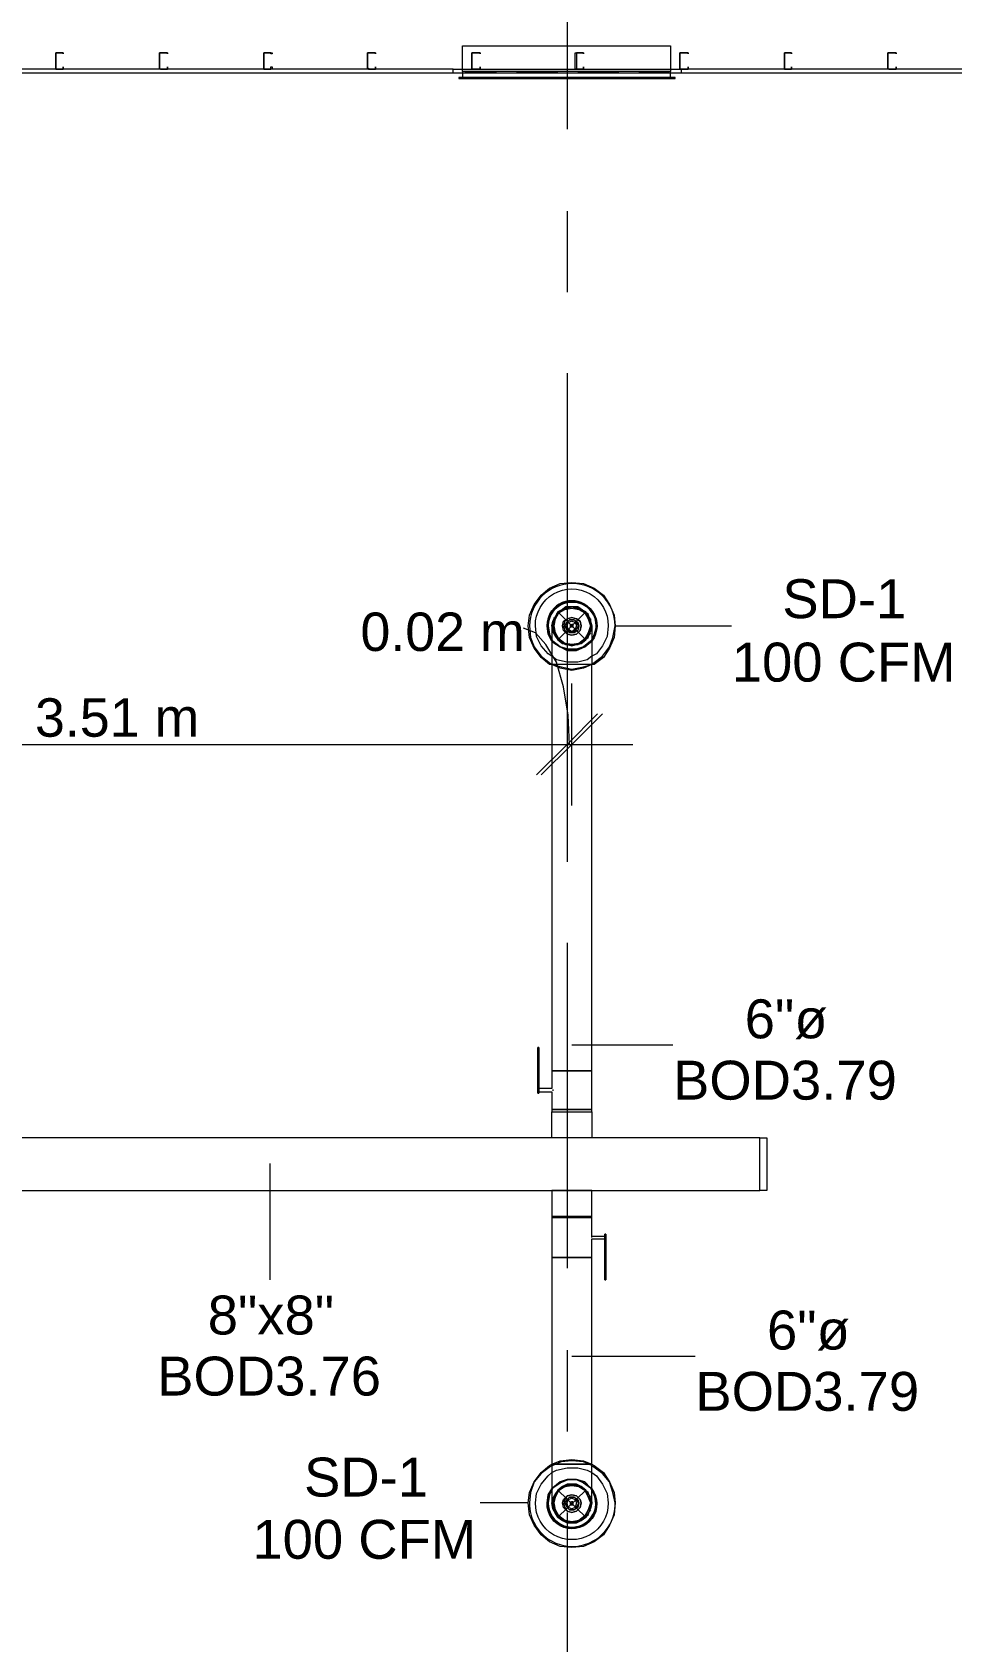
# Model space of a CAD drawing. Header units: metres. Extents: x -2 to 237, y -8 to 52.
# Drawn here: x 14.72 to 18.31, y 16.36 to 22.65 of the extents above; entities that cross this region are included whole.
import ezdxf

# ---------------------------------------------------------------- set-up
doc = ezdxf.new("R2010")
doc.units = ezdxf.units.M
doc.layers.add('HVAC - Ductos', color=5, linetype='Continuous', lineweight=0)
doc.layers.add('PDF3_Text', color=7, linetype='Continuous', lineweight=0)
doc.layers.add('PDF3_Geometry', color=7, linetype='Continuous', lineweight=0, true_color=0xaaaaaa)
doc.styles.add('PDF Helvetica', font='')
doc.styles.get('PDF Helvetica').set_extended_font_data('Helvetica')

msp = doc.modelspace()

# ---------------------------------------------------------------- linework, layer by layer
at = {"layer": 'HVAC - Ductos', "lineweight": 0}
for points in [[(17.2107, 22.4686), (17.2107, 22.4915), (16.3995, 22.4915), (16.3995, 22.5923), (17.2107, 22.5923), (17.2107, 22.4915), (16.3995, 22.4915), (16.3995, 22.4686), (16.3857, 22.4686), (16.3857, 22.464), (17.2291, 22.464), (17.2291, 22.4686), (16.3857, 22.4686)], [(16.4087, 22.464), (17.2016, 22.464)], [(17.2245, 22.4686), (17.2153, 22.4686)], [(16.7478, 20.3281), (16.7478, 20.319), (16.7478, 20.3006), (16.7478, 20.2731), (16.7478, 20.2365), (16.7478, 20.1952), (16.7478, 20.1769), (16.7387, 20.1769), (16.7065, 20.2044), (16.6791, 20.2411), (16.6607, 20.2823), (16.6561, 20.3281), (16.6607, 20.3694), (16.6791, 20.4107), (16.7065, 20.4473), (16.7387, 20.4748), (16.7799, 20.4931), (16.8257, 20.4977), (16.8716, 20.4931), (16.9128, 20.4748), (16.9495, 20.4473), (16.9724, 20.4107), (16.9907, 20.3694), (16.9953, 20.3281), (16.9907, 20.2823), (16.9724, 20.2411), (16.9495, 20.2044), (16.9128, 20.1769), (16.9037, 20.1769), (16.9082, 20.1815), (16.9449, 20.209), (16.9724, 20.2457), (16.9861, 20.2823), (16.9953, 20.3281), (17.4491, 20.3281)], [(16.8945, 20.3603), (16.8945, 20.3557), (16.8991, 20.3557), (16.8991, 20.3465), (16.9037, 20.3281), (16.9037, 20.319), (16.9037, 20.3281), (16.9037, 20.3144), (16.9037, 20.2915), (16.9037, 20.2594), (16.9037, 20.2181), (16.9037, 20.1769), (16.8991, 20.1769), (16.8899, 20.1769), (16.8807, 20.1769), (16.8624, 20.1769), (16.8441, 20.1769), (16.8257, 20.1769), (16.8074, 20.1769), (16.7891, 20.1769), (16.7708, 20.1769), (16.7616, 20.1769), (16.7524, 20.1769), (16.7478, 20.1769), (16.7478, 18.5911), (16.7524, 18.5911), (16.7616, 18.5911), (16.7708, 18.5911), (16.7891, 18.5911), (16.8074, 18.5911), (16.8257, 18.5911), (16.8441, 18.5911), (16.8624, 18.5911), (16.8807, 18.5911), (16.8899, 18.5911), (16.8991, 18.5911), (16.9037, 18.5911), (16.9037, 20.1769), (16.8991, 20.1769), (16.8899, 20.1769), (16.8807, 20.1769), (16.8624, 20.1769), (16.8441, 20.1769), (16.8257, 20.1769), (16.8074, 20.1769), (16.7891, 20.1769), (16.7708, 20.1769), (16.7616, 20.1769), (16.7524, 20.1769), (16.7478, 20.1769)], [(16.8991, 20.3006), (16.8945, 20.296), (16.8762, 20.2731), (16.8624, 20.264), (16.8441, 20.2548), (16.8257, 20.2548), (16.8074, 20.2548), (16.7891, 20.264), (16.7753, 20.2731), (16.7616, 20.2915), (16.757, 20.3098), (16.7524, 20.3281), (16.757, 20.3465), (16.7616, 20.3648), (16.7753, 20.3785), (16.7891, 20.3923), (16.8074, 20.3969), (16.8257, 20.4015), (16.8441, 20.3969), (16.8624, 20.3923), (16.8762, 20.3785), (16.8899, 20.3648), (16.8991, 20.3465), (16.8991, 20.3281), (16.8991, 20.3098), (16.8899, 20.2915), (16.8762, 20.2731), (16.8578, 20.2594), (16.8532, 20.2548)], [(16.757, 20.3557), (16.757, 20.3603)], [(16.7616, 20.3603), (16.7753, 20.3785), (16.7937, 20.3923)], [(16.7937, 20.3969), (16.7982, 20.3969)], [(16.8028, 20.3969), (16.8257, 20.4015), (16.8532, 20.3969)], [(16.8532, 20.3969), (16.8578, 20.3969)], [(16.8578, 20.3923), (16.8762, 20.3785), (16.8945, 20.3603)], [(16.8165, 19.8652), (16.8119, 19.9798), (16.7937, 20.0898), (16.7662, 20.1861), (16.7249, 20.2548), (16.6837, 20.3006), (16.6378, 20.319)], [(16.757, 20.296), (16.757, 20.3006), (16.7524, 20.3281), (16.757, 20.3511)], [(16.7524, 20.319), (16.7524, 20.3052), (16.7616, 20.2869), (16.7708, 20.2731), (16.7891, 20.2594), (16.8074, 20.2548), (16.8257, 20.2503), (16.8441, 20.2548), (16.8624, 20.2594), (16.8807, 20.2731), (16.8899, 20.2869), (16.8991, 20.3052), (16.9037, 20.319)], [(16.7982, 20.2548), (16.7937, 20.2594), (16.7753, 20.2731), (16.7616, 20.296)], [(16.8945, 20.3511), (16.8991, 20.3281), (16.8945, 20.3006)], [(16.8991, 20.3557), (16.8991, 20.3465), (16.9037, 20.3281)], [(16.8532, 20.2594), (16.8257, 20.2548), (16.8028, 20.2594)], [(16.9037, 20.209), (16.8853, 20.1952), (16.8487, 20.1861), (16.8074, 20.1861), (16.7662, 20.1952), (16.7478, 20.209)], [(16.7524, 20.1769), (16.7845, 20.1677), (16.8257, 20.1585), (16.8716, 20.1677), (16.9037, 20.1769), (16.8716, 20.1631), (16.8257, 20.154), (16.7799, 20.1631), (16.7478, 20.1769)], [(16.8074, 20.1035), (16.8074, 19.8652), (16.8074, 19.6269)], [(16.8257, 19.6269), (16.8257, 19.8652), (16.8257, 20.1035)], [(16.9266, 19.9844), (16.8074, 19.8652), (16.6882, 19.746)], [(16.9449, 19.9844), (16.8257, 19.8652), (16.7065, 19.746)], [(7.5398, 19.8652), (13.2966, 19.8652), (16.8074, 19.8652), (17.0641, 19.8652)], [(16.6928, 18.6827), (16.6928, 18.6781), (16.6928, 18.6827)], [(16.6974, 18.6827), (16.6928, 18.6827)], [(16.6928, 18.5177), (16.6928, 18.5131), (16.6928, 18.5085), (16.6928, 18.5039), (16.6928, 18.5085), (16.6928, 18.5131), (16.6928, 18.5177), (16.6928, 18.6689)], [(16.6974, 18.6827), (16.6974, 18.6781), (16.6974, 18.6827)], [(16.6974, 18.6689), (16.6974, 18.5177), (16.6974, 18.5131), (16.6974, 18.5085), (16.6974, 18.5039), (16.6974, 18.5085), (16.6974, 18.5131)], [(16.8257, 18.6919), (17.2199, 18.6919)], [(16.6974, 18.5177), (16.6974, 18.5131), (16.6974, 18.5085), (16.7478, 18.5085), (16.7478, 18.4398), (16.7478, 18.4306), (16.7524, 18.4306), (16.7616, 18.4306), (16.7708, 18.4306), (16.7891, 18.4306), (16.8074, 18.4306), (16.8257, 18.4306), (16.8441, 18.4306), (16.8624, 18.4306), (16.8807, 18.4306), (16.8899, 18.4306), (16.8991, 18.4306), (16.9037, 18.4306), (16.9037, 18.3298), (16.8991, 18.3298), (16.8899, 18.3298), (16.8807, 18.3298), (16.8624, 18.3298), (16.8441, 18.3298), (16.8257, 18.3298), (16.8074, 18.3298), (16.7891, 18.3298), (16.7708, 18.3298), (16.7616, 18.3298), (16.7524, 18.3298), (16.7478, 18.3298), (16.7478, 18.4306), (16.7524, 18.4306), (16.7616, 18.4306), (16.7708, 18.4306), (16.7891, 18.4306), (16.8074, 18.4306), (16.8257, 18.4306), (16.8441, 18.4306), (16.8624, 18.4306), (16.8807, 18.4306), (16.8899, 18.4306), (16.8991, 18.4306), (16.9037, 18.4306), (16.9037, 18.4398), (16.9037, 18.5911), (16.8991, 18.5911), (16.8899, 18.5911), (16.8807, 18.5911), (16.8624, 18.5911), (16.8441, 18.5911), (16.8257, 18.5911), (16.8074, 18.5911), (16.7891, 18.5911), (16.7708, 18.5911), (16.7616, 18.5911), (16.7524, 18.5911), (16.7478, 18.5911), (16.7478, 18.5223), (16.6974, 18.5223)], [(16.6928, 18.5039), (16.6974, 18.5039)], [(16.7524, 18.5177), (16.7524, 18.5131)], [(15.6478, 18.2289), (15.6478, 17.7752)], [(16.9541, 17.9402), (16.9541, 17.9448), (16.9037, 17.9448), (16.9037, 18.0181), (16.8991, 18.0181), (16.9037, 18.0181), (16.8991, 18.0181), (16.8899, 18.0181), (16.8807, 18.0181), (16.8624, 18.0181), (16.8441, 18.0181), (16.8257, 18.0181), (16.8074, 18.0181), (16.7891, 18.0181), (16.7708, 18.0181), (16.7616, 18.0181), (16.7524, 18.0181), (16.7478, 18.0181), (16.7524, 18.0181), (16.7478, 18.0181), (16.7524, 18.0181), (16.7616, 18.0181), (16.7708, 18.0181), (16.7891, 18.0181), (16.8074, 18.0181), (16.8257, 18.0181), (16.8441, 18.0181), (16.8624, 18.0181), (16.8807, 18.0181), (16.8899, 18.0181), (16.8991, 18.0181), (16.9037, 18.0181), (16.9037, 18.0227), (16.8991, 18.0227), (16.9037, 18.0227), (16.8991, 18.0227), (16.8899, 18.0227), (16.8807, 18.0227), (16.8624, 18.0227), (16.8441, 18.0227), (16.8257, 18.0227), (16.8074, 18.0227), (16.7891, 18.0227), (16.7708, 18.0227), (16.7616, 18.0227), (16.7524, 18.0227), (16.7478, 18.0227), (16.7524, 18.0227), (16.7478, 18.0227), (16.7524, 18.0227), (16.7616, 18.0227), (16.7708, 18.0227), (16.7891, 18.0227), (16.8074, 18.0227), (16.8257, 18.0227), (16.8441, 18.0227), (16.8624, 18.0227), (16.8807, 18.0227), (16.8899, 18.0227), (16.8991, 18.0227), (16.9037, 18.0227), (16.9037, 18.1235), (16.8991, 18.1235), (16.8899, 18.1235), (16.8807, 18.1235), (16.8624, 18.1235), (16.8441, 18.1235), (16.8257, 18.1235), (16.8074, 18.1235), (16.7891, 18.1235), (16.7708, 18.1235), (16.7616, 18.1235), (16.7524, 18.1235), (16.7478, 18.1235), (16.7478, 18.0227), (16.7478, 18.0181), (16.7478, 17.8623), (16.7478, 17.0556), (16.7524, 17.0556), (16.7616, 17.0556), (16.7708, 17.0556), (16.7891, 17.0556), (16.8074, 17.0556), (16.8257, 17.0556), (16.8441, 17.0556), (16.8624, 17.0556), (16.8807, 17.0556), (16.8899, 17.0556), (16.8991, 17.0556), (16.9037, 17.0556), (16.9037, 17.8623), (16.9037, 17.9356), (16.9541, 17.9356)], [(16.9037, 17.9402), (16.9037, 17.9448)], [(16.9587, 17.9539), (16.9541, 17.9539)], [(16.9541, 17.7889), (16.9541, 17.9402), (16.9541, 17.9448), (16.9541, 17.9493), (16.9541, 17.9539), (16.9541, 17.9493), (16.9541, 17.9448)], [(16.9587, 17.9402), (16.9587, 17.9448), (16.9587, 17.9493), (16.9587, 17.9539), (16.9587, 17.9493), (16.9587, 17.9448), (16.9587, 17.9402), (16.9587, 17.7889)], [(16.9541, 17.7752), (16.9587, 17.7752)], [(16.8257, 17.4773), (17.307, 17.4773)], [(16.9037, 16.9043), (16.9037, 16.9089), (16.9037, 16.9273), (16.9037, 16.9548), (16.9037, 16.9915), (16.9037, 17.0373), (16.9037, 17.0556), (16.9128, 17.051), (16.9495, 17.0235), (16.9724, 16.9869), (16.9907, 16.9456), (16.9953, 16.9043), (16.9907, 16.8585), (16.9724, 16.8173), (16.9495, 16.7806), (16.9128, 16.7531), (16.8716, 16.7347), (16.8257, 16.7301), (16.7799, 16.7347), (16.7387, 16.7531), (16.7065, 16.7806), (16.6791, 16.8173), (16.6607, 16.8585), (16.6561, 16.9043), (16.6607, 16.9456), (16.6791, 16.9869), (16.7065, 17.0235), (16.7387, 17.051), (16.7478, 17.0556), (16.7478, 17.0097), (16.7478, 16.9731), (16.7478, 16.9365), (16.7478, 16.9135), (16.7478, 16.9043), (16.7524, 16.9089), (16.7478, 16.9043), (16.7524, 16.8815), (16.7616, 16.8631), (16.7708, 16.8493), (16.7891, 16.8356), (16.8074, 16.8265), (16.8257, 16.8265), (16.8441, 16.8265), (16.8624, 16.8356), (16.8807, 16.8493), (16.8899, 16.8631), (16.8991, 16.8815), (16.9037, 16.9043), (16.9037, 16.9089), (16.9037, 16.9043), (16.8991, 16.8815), (16.8899, 16.8631), (16.8807, 16.8493), (16.8624, 16.8356), (16.8441, 16.8265), (16.8257, 16.8265), (16.8074, 16.8265), (16.7891, 16.8356), (16.7708, 16.8493), (16.7616, 16.8631), (16.7524, 16.8815), (16.7478, 16.9043)], [(16.7478, 17.0556), (16.7799, 17.0693), (16.8257, 17.0739), (16.8716, 17.0693), (16.9037, 17.0556)], [(16.9037, 17.0556), (16.8991, 17.0556), (16.8899, 17.0556), (16.8807, 17.0556), (16.8624, 17.0556), (16.8441, 17.0556), (16.8257, 17.0556), (16.8074, 17.0556), (16.7891, 17.0556), (16.7708, 17.0556), (16.7616, 17.0556), (16.7524, 17.0556), (16.7478, 17.0556)], [(16.7478, 17.0235), (16.7662, 17.0327), (16.8074, 17.0419), (16.8487, 17.0419), (16.8853, 17.0327), (16.9037, 17.0235)], [(16.9037, 17.051), (16.8716, 17.0647), (16.8257, 17.0693), (16.7845, 17.0647), (16.7524, 17.051)], [(16.8532, 16.9731), (16.8578, 16.9685), (16.8762, 16.9548), (16.8899, 16.941), (16.8807, 16.9548), (16.8624, 16.9685), (16.8441, 16.9777), (16.8257, 16.9777), (16.8074, 16.9777), (16.7891, 16.9685), (16.7708, 16.9548), (16.7616, 16.941), (16.7524, 16.9227), (16.7524, 16.9089)], [(16.9037, 16.9089), (16.8991, 16.9227), (16.8991, 16.9043), (16.8991, 16.8815), (16.8899, 16.8631), (16.8762, 16.8493), (16.8624, 16.8402), (16.8441, 16.831), (16.8257, 16.8265), (16.8074, 16.831), (16.7891, 16.8402), (16.7753, 16.8493), (16.7616, 16.8631), (16.757, 16.8815), (16.7524, 16.9043), (16.757, 16.9227), (16.7616, 16.941), (16.7753, 16.9548), (16.7891, 16.9639), (16.8074, 16.9731), (16.8257, 16.9777), (16.8441, 16.9731), (16.8624, 16.9639), (16.8762, 16.9548), (16.8945, 16.9319), (16.8991, 16.9273)], [(16.7616, 16.9319), (16.7753, 16.9548), (16.7937, 16.9685), (16.7982, 16.9731)], [(16.8028, 16.9685), (16.8257, 16.9777), (16.8532, 16.9685)], [(16.6561, 16.9043), (16.4682, 16.9043)], [(16.757, 16.8769), (16.7524, 16.9043), (16.757, 16.9273), (16.757, 16.9319)], [(16.8945, 16.9273), (16.8991, 16.9043), (16.8945, 16.8769)], [(16.757, 16.8723), (16.757, 16.8769)], [(16.7937, 16.8356), (16.7753, 16.8493), (16.7616, 16.8723)], [(16.8945, 16.8723), (16.8762, 16.8493), (16.8578, 16.8356)], [(16.8991, 16.8769), (16.8945, 16.8723)], [(16.7982, 16.831), (16.7937, 16.8356)], [(16.8532, 16.8356), (16.8257, 16.8265), (16.8028, 16.8356)], [(16.8578, 16.8356), (16.8532, 16.831)]]:
    msp.add_lwpolyline(points, dxfattribs=at)
for points in [[(16.4087, 22.4915), (16.5324, 22.4915)], [(16.6103, 22.4915), (16.7708, 22.4915)], [(16.8487, 22.4915), (17.0091, 22.4915)], [(17.0869, 22.4915), (17.2061, 22.4915)], [(16.8945, 20.3557), (16.8899, 20.3648), (16.8807, 20.3831), (16.8624, 20.3923), (16.8441, 20.4015), (16.8257, 20.4015), (16.8074, 20.4015), (16.7891, 20.3923), (16.7708, 20.3831), (16.7616, 20.3648), (16.7524, 20.3465), (16.7478, 20.3281), (16.7524, 20.319), (16.7478, 20.3281), (16.7524, 20.3465), (16.7616, 20.3648), (16.7708, 20.3831), (16.7891, 20.3923), (16.8074, 20.4015), (16.8257, 20.4015), (16.8441, 20.4015), (16.8624, 20.3923), (16.8807, 20.3831), (16.8899, 20.3648)], [(16.8899, 20.3006), (16.8762, 20.2777), (16.8532, 20.2594), (16.8257, 20.2548), (16.7982, 20.2594), (16.7753, 20.2777), (16.7616, 20.3006), (16.757, 20.3281), (16.7616, 20.3557), (16.7753, 20.3785), (16.7982, 20.3923), (16.8257, 20.3969), (16.8532, 20.3923), (16.8762, 20.3785), (16.8899, 20.3557), (16.8991, 20.3281)], [(16.8624, 20.3281), (16.8578, 20.3465), (16.8441, 20.3557), (16.8257, 20.3603), (16.8074, 20.3557), (16.7982, 20.3465), (16.7937, 20.3281), (16.7982, 20.3098), (16.8074, 20.296), (16.8257, 20.2915), (16.8441, 20.296), (16.8578, 20.3098), (16.8624, 20.3281), (16.8578, 20.3098), (16.8441, 20.296), (16.8257, 20.2915), (16.8074, 20.296), (16.7937, 20.3098), (16.7891, 20.3281), (16.7937, 20.3465), (16.8074, 20.3557), (16.8257, 20.3603), (16.8441, 20.3557), (16.8578, 20.3465)], [(16.7295, 20.3281), (16.7341, 20.296), (16.7478, 20.2685), (16.7341, 20.296)], [(16.8441, 20.3144), (16.8532, 20.3281), (16.8487, 20.3098), (16.8349, 20.3006), (16.8165, 20.3006), (16.8074, 20.3098), (16.7982, 20.3281), (16.8074, 20.3419), (16.8165, 20.3511), (16.8349, 20.3511), (16.8487, 20.3419), (16.8532, 20.3281), (16.8441, 20.3419), (16.8349, 20.3511), (16.8165, 20.3511), (16.8074, 20.3419), (16.8028, 20.3281), (16.8074, 20.3144), (16.8165, 20.3052), (16.8349, 20.3052)], [(16.8395, 20.3144), (16.8257, 20.3052), (16.8119, 20.3144), (16.8074, 20.3281), (16.8119, 20.3419), (16.8257, 20.3465), (16.8395, 20.3419), (16.8441, 20.3281)], [(16.8257, 20.3327), (16.8211, 20.3281), (16.8211, 20.3327), (16.8303, 20.3327), (16.8303, 20.3281), (16.8303, 20.3327)], [(16.8303, 20.3235), (16.8303, 20.3281), (16.8303, 20.3235), (16.8211, 20.3235), (16.8211, 20.3281), (16.8257, 20.3235)], [(16.8991, 20.3557), (16.8945, 20.3557)], [(16.7524, 20.2685), (16.7799, 20.2457), (16.8119, 20.2365), (16.8441, 20.2365), (16.8716, 20.2457), (16.8991, 20.2685), (16.9037, 20.2731), (16.8991, 20.2685), (16.8716, 20.2457), (16.8441, 20.2365), (16.8119, 20.2365), (16.7799, 20.2457), (16.7524, 20.2685), (16.7478, 20.2731)], [(16.8991, 20.264), (16.8762, 20.2457), (16.8441, 20.2319), (16.8074, 20.2319), (16.7799, 20.2457), (16.7524, 20.264), (16.7478, 20.2685), (16.7524, 20.264), (16.7799, 20.2457), (16.8074, 20.2319), (16.8441, 20.2319), (16.8762, 20.2457), (16.8991, 20.264), (16.9037, 20.2685)], [(16.6928, 18.6689), (16.6928, 18.6735), (16.6928, 18.6781), (16.6928, 18.6827), (16.6928, 18.6781), (16.6928, 18.6735)], [(16.6974, 18.6689), (16.6974, 18.6735), (16.6974, 18.6781), (16.6974, 18.6827), (16.6974, 18.6781), (16.6974, 18.6735)], [(16.7478, 18.4398), (16.7524, 18.4398), (16.7616, 18.4398), (16.7708, 18.4398), (16.7891, 18.4398), (16.8074, 18.4398), (16.8257, 18.4398), (16.8441, 18.4398), (16.8624, 18.4398), (16.8807, 18.4398), (16.8899, 18.4398), (16.8991, 18.4398), (16.9037, 18.4398), (16.8991, 18.4398), (16.8899, 18.4398), (16.8807, 18.4398), (16.8624, 18.4398), (16.8441, 18.4398), (16.8257, 18.4398), (16.8074, 18.4398), (16.7891, 18.4398), (16.7708, 18.4398), (16.7616, 18.4398), (16.7524, 18.4398)], [(14.1903, 18.1235), (17.5591, 18.1235), (17.5591, 18.3298), (14.1903, 18.3298), (14.1903, 18.1235), (13.8053, 18.0731), (13.8053, 18.3802), (14.1903, 18.3298)], [(17.5866, 18.3298), (17.5866, 18.1235), (17.5591, 18.1235), (17.5591, 18.3298)], [(16.9037, 17.8623), (16.8991, 17.8623), (16.8899, 17.8623), (16.8807, 17.8623), (16.8624, 17.8623), (16.8441, 17.8623), (16.8257, 17.8623), (16.8074, 17.8623), (16.7891, 17.8623), (16.7708, 17.8623), (16.7616, 17.8623), (16.7524, 17.8623), (16.7478, 17.8623), (16.7524, 17.8623), (16.7616, 17.8623), (16.7708, 17.8623), (16.7891, 17.8623), (16.8074, 17.8623), (16.8257, 17.8623), (16.8441, 17.8623), (16.8624, 17.8623), (16.8807, 17.8623), (16.8899, 17.8623), (16.8991, 17.8623)], [(16.9541, 17.7889), (16.9541, 17.7843), (16.9541, 17.7798), (16.9541, 17.7752), (16.9541, 17.7798), (16.9541, 17.7843)], [(16.9587, 17.7889), (16.9587, 17.7843), (16.9587, 17.7798), (16.9587, 17.7752), (16.9587, 17.7798), (16.9587, 17.7843)], [(16.7478, 16.9548), (16.7524, 16.9639), (16.7799, 16.9823), (16.8119, 16.996), (16.8441, 16.996), (16.8716, 16.9823), (16.8991, 16.9639), (16.8762, 16.9869), (16.8441, 16.996), (16.8074, 16.996), (16.7799, 16.9869), (16.7524, 16.9639), (16.7478, 16.9593), (16.7524, 16.9639)], [(16.8991, 16.9639), (16.8716, 16.9823), (16.8441, 16.996), (16.8119, 16.996), (16.7799, 16.9823), (16.7524, 16.9639), (16.7799, 16.9869), (16.8074, 16.996), (16.8441, 16.996), (16.8762, 16.9869), (16.8991, 16.9639), (16.9037, 16.9593), (16.8991, 16.9639), (16.9037, 16.9548)], [(16.8899, 16.8769), (16.8762, 16.8539), (16.8532, 16.8356), (16.8257, 16.831), (16.7982, 16.8356), (16.7753, 16.8539), (16.7616, 16.8769), (16.757, 16.9043), (16.7616, 16.9273), (16.7753, 16.9548), (16.7982, 16.9685), (16.8257, 16.9731), (16.8532, 16.9685), (16.8762, 16.9548), (16.8899, 16.9273), (16.8991, 16.9043)], [(16.7478, 16.9593), (16.7341, 16.9365), (16.7295, 16.9043), (16.7341, 16.9365)], [(16.8624, 16.9043), (16.8578, 16.9181), (16.8441, 16.9319), (16.8257, 16.9365), (16.8074, 16.9319), (16.7982, 16.9181), (16.7937, 16.9043), (16.7982, 16.886), (16.8074, 16.8723), (16.8257, 16.8677), (16.8441, 16.8723), (16.8578, 16.886), (16.8624, 16.9043), (16.8578, 16.886), (16.8441, 16.8723), (16.8257, 16.8677), (16.8074, 16.8723), (16.7937, 16.886), (16.7891, 16.9043), (16.7937, 16.9181), (16.8074, 16.9319), (16.8257, 16.9365), (16.8441, 16.9319), (16.8578, 16.9181)], [(16.8441, 16.886), (16.8532, 16.9043), (16.8487, 16.886), (16.8349, 16.8769), (16.8165, 16.8769), (16.8074, 16.886), (16.7982, 16.9043), (16.8074, 16.9181), (16.8165, 16.9273), (16.8349, 16.9273), (16.8487, 16.9181), (16.8532, 16.9043), (16.8441, 16.9181), (16.8349, 16.9273), (16.8165, 16.9273), (16.8074, 16.9181), (16.8028, 16.9043), (16.8074, 16.886), (16.8165, 16.8769), (16.8349, 16.8769)], [(16.8395, 16.886), (16.8257, 16.8815), (16.8119, 16.886), (16.8074, 16.9043), (16.8119, 16.9181), (16.8257, 16.9227), (16.8395, 16.9181), (16.8441, 16.9043)], [(16.8257, 16.9089), (16.8211, 16.9043), (16.8211, 16.9089), (16.8303, 16.9089), (16.8303, 16.9043), (16.8303, 16.9089)], [(16.8303, 16.8997), (16.8303, 16.9043), (16.8303, 16.8952), (16.8211, 16.8952), (16.8211, 16.9043), (16.8257, 16.8997)], [(16.8991, 16.9227), (16.8899, 16.941)]]:
    msp.add_lwpolyline(points, close=True, dxfattribs=at)
for points in [[(16.9953, 20.3281, 0.986365), (16.6607, 20.3281), (16.6653, 20.2823), (16.6791, 20.2457), (16.7065, 20.209), (16.7432, 20.1815), (16.7524, 20.1769)], [(16.7478, 20.209), (16.7341, 20.2181), (16.7065, 20.2503), (16.6882, 20.2869), (16.6837, 20.3281, -1.012836), (16.9678, 20.3281), (16.9632, 20.2869), (16.9449, 20.2503), (16.922, 20.2181), (16.9037, 20.209)], [(16.7524, 17.051), (16.7432, 17.0465), (16.7065, 17.0189), (16.6791, 16.9869), (16.6653, 16.9456), (16.6607, 16.9043, 1.013803), (16.9953, 16.9043), (16.9861, 16.9456), (16.9724, 16.9869), (16.9449, 17.0189), (16.9082, 17.0465), (16.9037, 17.051)], [(16.9037, 17.0235), (16.922, 17.0097), (16.9449, 16.9777), (16.9632, 16.941), (16.9678, 16.9043, -1.008099), (16.6837, 16.9043), (16.6882, 16.941), (16.7065, 16.9777), (16.7341, 17.0097), (16.7478, 17.0235)]]:
    msp.add_lwpolyline(points, format="xyb", dxfattribs=at)
for points in [[(16.922, 20.3281, 1.017908), (16.7295, 20.3281, -1.404423), (16.9037, 20.2685), (16.9174, 20.296), (16.922, 20.3281), (16.9128, 20.296), (16.9037, 20.2731, 1.368419), (16.7341, 20.3281), (16.7387, 20.296), (16.7478, 20.2731, -1.331058)], [(16.7478, 16.9548), (16.7387, 16.9365), (16.7341, 16.9043, 1.361096), (16.9037, 16.9548), (16.9128, 16.9365), (16.922, 16.9043), (16.9174, 16.9365), (16.9037, 16.9593, -1.421283), (16.7295, 16.9043, 1.017908), (16.922, 16.9043, -1.340804)]]:
    msp.add_lwpolyline(points, format="xyb", close=True, dxfattribs=at)
at = {"layer": 'PDF3_Geometry', "lineweight": 0}
for points in [[(16.8074, 23.5365), (16.8074, 22.2669)], [(7.0265, 22.4869), (8.209, 22.4869), (8.209, 22.5006), (9.0982, 22.5006), (9.0982, 22.4869), (11.2294, 22.4869), (11.2294, 22.5006), (12.1186, 22.5006), (12.1186, 22.4869), (16.3628, 22.4869), (17.252, 22.4869)], [(16.3628, 22.4869), (16.3628, 22.5006), (17.2474, 22.5006)], [(16.4682, 22.5006), (16.4361, 22.5006)], [(17.252, 22.5006), (17.252, 22.4869), (23.655, 22.4869), (23.655, 22.5006), (24.5442, 22.5006), (24.5442, 22.4869), (26.0062, 22.4869), (26.0062, 22.5006), (26.8954, 22.5006), (26.8954, 22.4869), (28.0275, 22.4869)], [(16.8074, 21.946), (16.8074, 21.6299)], [(16.8074, 21.3136), (16.8074, 20.044)], [(16.8074, 19.7231), (16.8074, 19.4069)], [(16.8074, 19.0906), (16.8074, 17.821)], [(16.8074, 17.5002), (16.8074, 17.1839)], [(16.8074, 16.8677), (16.8074, 15.5981)]]:
    msp.add_lwpolyline(points, dxfattribs=at)
for points in [[(14.8136, 22.5006), (14.8136, 22.5052), (14.8136, 22.5648), (14.8412, 22.5648), (14.8412, 22.5603), (14.8412, 22.5648), (14.8136, 22.5648), (14.8136, 22.5052), (14.8136, 22.5006), (14.8412, 22.5006)], [(15.2216, 22.5006), (15.217, 22.5006), (15.217, 22.5052), (15.217, 22.5648), (15.2216, 22.5648), (15.2491, 22.5648), (15.2491, 22.5603), (15.2491, 22.5648), (15.2216, 22.5648), (15.217, 22.5648), (15.217, 22.5052), (15.2216, 22.5006), (15.2491, 22.5006)], [(15.6249, 22.5006), (15.6249, 22.5052), (15.6249, 22.5648), (15.657, 22.5648), (15.657, 22.5603), (15.6524, 22.5603), (15.6524, 22.5648), (15.6249, 22.5648), (15.6249, 22.5052), (15.6249, 22.5006), (15.6524, 22.5006), (15.6524, 22.5098), (15.657, 22.5098), (15.657, 22.5006)], [(16.0328, 22.5006), (16.0282, 22.5006), (16.0282, 22.5052), (16.0282, 22.5648), (16.0328, 22.5648), (16.0603, 22.5648), (16.0603, 22.5603), (16.0603, 22.5648), (16.0328, 22.5648), (16.0282, 22.5648), (16.0282, 22.5052), (16.0328, 22.5052), (16.0328, 22.5006), (16.0603, 22.5006)], [(16.4682, 22.5006), (16.4361, 22.5006), (16.4361, 22.5052), (16.4361, 22.5648), (16.4682, 22.5648), (16.4682, 22.5603), (16.4682, 22.5648), (16.4361, 22.5648), (16.4361, 22.5052), (16.4361, 22.5006)], [(16.4361, 22.5052), (16.4361, 22.5648), (16.4682, 22.5648), (16.4682, 22.5603), (16.4682, 22.5648), (16.4361, 22.5648), (16.4361, 22.5052), (16.4361, 22.5006)], [(16.8441, 22.5006), (16.8395, 22.5006), (16.8395, 22.5052), (16.8395, 22.5648), (16.8441, 22.5648), (16.8716, 22.5648), (16.8716, 22.5603), (16.8716, 22.5648), (16.8441, 22.5648), (16.8441, 22.5052), (16.8441, 22.5006), (16.8716, 22.5006)], [(17.2474, 22.5006), (17.2474, 22.5052), (17.2474, 22.5648), (17.2795, 22.5648), (17.2795, 22.5603), (17.2795, 22.5648), (17.2474, 22.5648), (17.2474, 22.5052), (17.2474, 22.5006), (17.2795, 22.5006)], [(17.6553, 22.5006), (17.6553, 22.5052), (17.6553, 22.5648), (17.6828, 22.5648), (17.6828, 22.5603), (17.6828, 22.5648), (17.6553, 22.5648), (17.6553, 22.5052), (17.6553, 22.5006), (17.6828, 22.5006)], [(18.0633, 22.5006), (18.0587, 22.5006), (18.0587, 22.5052), (18.0587, 22.5648), (18.0633, 22.5648), (18.0907, 22.5648), (18.0907, 22.5603), (18.0907, 22.5648), (18.0633, 22.5648), (18.0587, 22.5648), (18.0587, 22.5052), (18.0633, 22.5006), (18.0907, 22.5006)], [(16.3628, 22.5006), (12.1186, 22.5006), (12.1186, 22.4869), (16.3628, 22.4869)], [(14.8412, 22.5098), (14.8412, 22.5006)], [(15.2491, 22.5098), (15.2491, 22.5006)], [(16.0603, 22.5098), (16.0603, 22.5006)], [(16.4682, 22.5098), (16.4682, 22.5006)], [(16.4682, 22.5098), (16.4682, 22.5006)], [(16.8716, 22.5098), (16.8716, 22.5006)], [(23.655, 22.5006), (17.252, 22.5006), (17.252, 22.4869), (23.655, 22.4869)], [(17.2795, 22.5098), (17.2795, 22.5006)], [(17.6828, 22.5098), (17.6828, 22.5006)], [(18.0907, 22.5098), (18.0907, 22.5006)]]:
    msp.add_lwpolyline(points, close=True, dxfattribs=at)
at = {"layer": 'PDF3_Geometry', "color": 8, "lineweight": 0, "true_color": 0x808080}
for points in [[(16.8899, 20.374), (16.8487, 20.4015), (16.8028, 20.4015), (16.7662, 20.374), (16.7478, 20.3281), (16.7662, 20.2823), (16.8028, 20.2548), (16.8487, 20.2548), (16.8899, 20.2823), (16.9037, 20.3281)], [(16.8899, 16.9456), (16.8487, 16.9731), (16.8028, 16.9731), (16.7662, 16.9456), (16.7478, 16.9043), (16.7662, 16.8585), (16.8028, 16.831), (16.8487, 16.831), (16.8899, 16.8585), (16.9037, 16.9043)]]:
    msp.add_lwpolyline(points, close=True, dxfattribs=at)
for points in [[(16.7708, 20.3831), (16.8807, 20.2731)], [(16.8807, 20.3831), (16.7708, 20.2731)], [(16.7708, 16.9548), (16.8807, 16.8493)], [(16.8807, 16.9548), (16.7708, 16.8493)]]:
    msp.add_lwpolyline(points, dxfattribs=at)

# ---------------------------------------------------------------- texts
at = {"layer": 'PDF3_Text', "lineweight": 0, "attachment_point": 4, "style": 'PDF Helvetica'}
for s, insert, char_height in [('SD-1', (17.6469, 20.4328), 0.15195), ('0.02 m', (16.0014, 20.3038), 0.15008), ('100 CFM', (17.4498, 20.1852), 0.15195), ('3.51 m', (14.7318, 19.9691), 0.15008), ('6"ø', (17.5002, 18.7919), 0.15195), ('BOD3.79', (17.2207, 18.5535), 0.15195), ('8"x8"', (15.4056, 17.6368), 0.15195), ('6"ø', (17.5873, 17.5772), 0.15195), ('BOD3.76', (15.2085, 17.3985), 0.15195), ('BOD3.79', (17.3077, 17.3389), 0.15195), ('SD-1', (15.7814, 17.0043), 0.15195), ('100 CFM', (15.5797, 16.7614), 0.15195)]:
    msp.add_mtext(s, dxfattribs=dict(at, insert=insert, char_height=char_height))

doc.saveas('drawing.dxf')
